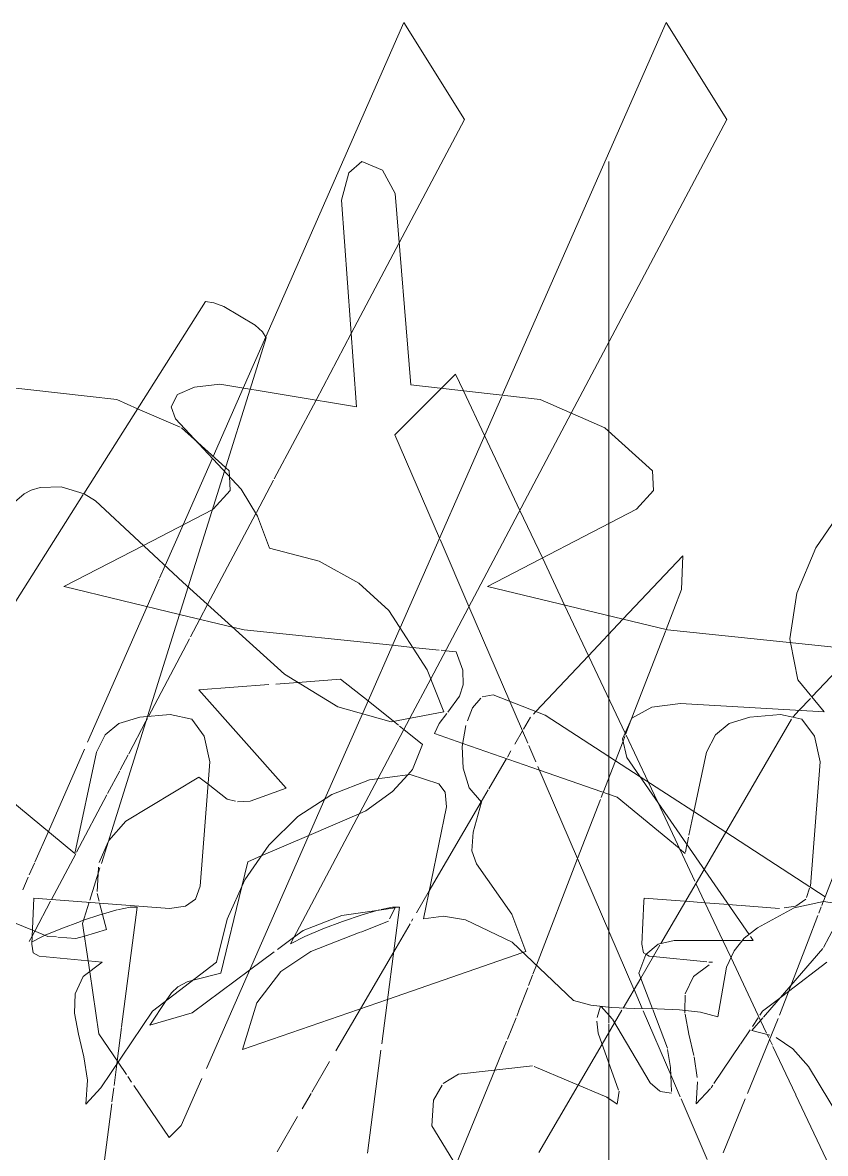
# Model space of a CAD drawing. Header units: inches. Extents: x 1275 to 2881, y -101 to 461.
# Drawn here: x 1410.81 to 1420.63, y 27.86 to 41.7 of the extents above; entities that cross this region are included whole.
import ezdxf

# ---------------------------------------------------------------- set-up
doc = ezdxf.new("R2010")
doc.units = ezdxf.units.IN
doc.header["$MEASUREMENT"] = 0
for name, color, linetype, lineweight in [('A-DETL-GENF-1', 7, 'Continuous', 9), ('A-DETL-GENF-2', 253, 'Continuous', 9), ('A-DETL-GENF-3', 8, 'Continuous', 9)]:
    doc.layers.add(name, color=color, linetype=linetype, lineweight=lineweight)

# ---------------------------------------------------------------- blocks, each defined once
blk = doc.blocks.new('magnolia 26756 - magnolia 26756-1522554-BUILDING SECTION - EAST_WEST _ PREP KITCHEN - LOOKING SOUTH')
at = {"layer": 'A-DETL-GENF-1'}
for p, q in [((1412.612, 33.234), (1412.238, 33.199)), ((1412.874, 33.178), (1412.612, 33.234)), ((1411.983, 33.122), (1411.815, 32.985)), ((1412.238, 33.199), (1411.983, 33.122)), ((1413.028, 32.97), (1412.874, 33.178)), ((1411.815, 32.985), (1411.708, 32.774)), ((1413.096, 32.653), (1413.028, 32.97)), ((1411.708, 32.774), (1411.445, 31.534)), ((1412.978, 31.134), (1413.096, 32.653)), ((1415.049, 32.432), (1414.588, 32.256)), ((1415.545, 32.5), (1415.049, 32.432)), ((1415.896, 32.384), (1415.545, 32.5)), ((1415.974, 32.283), (1415.896, 32.384)), ((1414.588, 32.256), (1414.174, 31.986)), ((1415.991, 32.103), (1415.974, 32.283)), ((1411.445, 31.534), (1410.614, 32.222)), ((1415.711, 30.734), (1415.991, 32.103)), ((1414.174, 31.986), (1413.816, 31.634)), ((1413.816, 31.634), (1413.524, 31.211)), ((1412.922, 30.972), (1412.978, 31.134)), ((1413.524, 31.211), (1413.308, 30.729)), ((1410.918, 30.425), (1410.943, 30.987)), ((1410.943, 30.987), (1412.602, 30.861)), ((1412.602, 30.861), (1412.799, 30.887)), ((1412.799, 30.887), (1412.922, 30.972)), ((1420.245, 30.867), (1419.795, 30.624)), ((1420.602, 30.944), (1420.245, 30.867)), ((1420.929, 30.896), (1420.602, 30.944)), ((1413.308, 30.729), (1413.178, 30.201)), ((1415.955, 30.766), (1415.711, 30.734)), ((1416.225, 30.722), (1415.955, 30.766)), ((1416.793, 30.449), (1416.225, 30.722)), ((1419.795, 30.624), (1419.634, 30.496)), ((1417.545, 29.734), (1416.793, 30.449)), ((1419.634, 30.496), (1419.511, 30.34)), ((1410.936, 30.317), (1410.918, 30.425)), ((1411.006, 30.277), (1410.936, 30.317)), ((1419.511, 30.34), (1419.419, 30.14)), ((1411.778, 30.201), (1411.006, 30.277)), ((1411.547, 30.026), (1411.778, 30.201)), ((1413.178, 30.201), (1412.393, 29.603)), ((1411.447, 29.817), (1411.547, 30.026)), ((1419.419, 30.14), (1419.311, 29.534)), ((1411.442, 29.58), (1411.447, 29.817)), ((1417.759, 29.676), (1417.545, 29.734)), ((1418.012, 29.648), (1417.759, 29.676)), ((1418.287, 29.637), (1418.012, 29.648)), ((1418.569, 29.631), (1418.287, 29.637)), ((1418.844, 29.62), (1418.569, 29.631)), ((1419.097, 29.592), (1418.844, 29.62)), ((1411.491, 29.322), (1411.442, 29.58)), ((1412.393, 29.603), (1411.763, 28.664)), ((1419.311, 29.534), (1419.097, 29.592)), ((1411.556, 29.046), (1411.491, 29.322)), ((1411.598, 28.76), (1411.556, 29.046)), ((1411.578, 28.467), (1411.598, 28.76)), ((1411.763, 28.664), (1411.578, 28.467))]:
    blk.add_line(p, q, dxfattribs=at)
blk = doc.blocks.new('lupin 26755 - lupin 26755-V5-BUILDING SECTION - EAST_WEST _ PREP KITCHEN - LOOKING SOUTH')
at = {"layer": 'A-DETL-GENF-1'}
for p, q in [((1418.679, 41.699), (1416.674, 37.139)), ((1419.42, 40.513), (1418.679, 41.699)), ((1417.518, 36.92), (1419.42, 40.513)), ((1413.044, 38.288), (1411.553, 35.935)), ((1413.144, 38.272), (1413.044, 38.288)), ((1413.268, 38.226), (1413.144, 38.272)), ((1413.651, 37.997), (1413.268, 38.226)), ((1413.739, 37.915), (1413.651, 37.997)), ((1413.785, 37.844), (1413.739, 37.915)), ((1413.588, 37.213), (1413.785, 37.844)), ((1412.83, 34.795), (1413.274, 36.212)), ((1415.423, 34.293), (1414.962, 33.242)), ((1415.542, 33.188), (1415.798, 33.67))]:
    blk.add_line(p, q, dxfattribs=at)
at = {"layer": 'A-DETL-GENF-2'}
for p, q in [((1413.274, 36.212), (1413.588, 37.213)), ((1416.667, 37.123), (1415.423, 34.293)), ((1415.798, 33.67), (1417.518, 36.92)), ((1411.547, 35.925), (1410.226, 33.84)), ((1412.332, 33.208), (1412.83, 34.795)), ((1421.01, 34.029), (1420.462, 33.448)), ((1420.444, 33.429), (1420.308, 33.285)), ((1411.769, 31.411), (1412.332, 33.208)), ((1414.962, 33.242), (1414.504, 32.201)), ((1420.308, 33.285), (1420.23, 33.202)), ((1415.15, 32.446), (1415.542, 33.188)), ((1420.214, 33.175), (1419.143, 31.338)), ((1420.603, 30.949), (1421.287, 32.719)), ((1414.082, 30.429), (1415.15, 32.446)), ((1414.504, 32.201), (1413.054, 28.903)), ((1411.629, 30.963), (1411.752, 31.356)), ((1419.143, 31.338), (1418.614, 30.431)), ((1411.539, 30.676), (1411.62, 30.936)), ((1415.329, 30.875), (1415.194, 30.847)), ((1415.199, 29.205), (1415.416, 30.874)), ((1415.416, 30.874), (1415.329, 30.875)), ((1420.547, 30.804), (1420.577, 30.881)), ((1420.584, 30.898), (1420.601, 30.944)), ((1414.958, 30.781), (1414.721, 30.702)), ((1415.169, 30.842), (1414.958, 30.781)), ((1420.417, 30.466), (1420.536, 30.774)), ((1411.606, 30.218), (1411.539, 30.676)), ((1414.48, 30.612), (1414.259, 30.518)), ((1414.721, 30.702), (1414.48, 30.612)), ((1414.259, 30.518), (1414.082, 30.429)), ((1420.065, 29.555), (1420.416, 30.464)), ((1418.602, 30.41), (1418.367, 30.008)), ((1411.626, 30.085), (1411.606, 30.218)), ((1411.737, 29.326), (1411.626, 30.085)), ((1418.367, 30.008), (1418.154, 29.642)), ((1418.138, 29.614), (1418.048, 29.462)), ((1419.672, 28.594), (1420.049, 29.515)), ((1418.047, 29.459), (1417.895, 29.198)), ((1411.973, 28.978), (1411.737, 29.326)), ((1417.895, 29.198), (1417.603, 28.698)), ((1415.025, 27.864), (1415.189, 29.127)), ((1412.075, 28.828), (1411.973, 28.978)), ((1412.139, 28.734), (1412.091, 28.804)), ((1413, 28.779), (1412.747, 28.204)), ((1412.599, 28.056), (1412.167, 28.692)), ((1417.603, 28.698), (1417.122, 27.873)), ((1419.377, 27.87), (1419.646, 28.53)), ((1412.747, 28.204), (1412.599, 28.056))]:
    blk.add_line(p, q, dxfattribs=at)
blk = doc.blocks.new('lupin 26755 - lupin 26755-V6-BUILDING SECTION - EAST_WEST _ PREP KITCHEN - LOOKING SOUTH')
at = {"layer": 'A-DETL-GENF-1'}
for p, q in [((1416.102, 37.399), (1415.928, 37.224)), ((1416.199, 37.193), (1416.102, 37.399)), ((1417.436, 34.572), (1417.164, 35.149))]:
    blk.add_line(p, q, dxfattribs=at)
at = {"layer": 'A-DETL-GENF-2'}
for p, q in [((1415.928, 37.224), (1415.361, 36.657)), ((1416.457, 36.646), (1416.199, 37.193)), ((1415.361, 36.657), (1415.906, 35.391)), ((1416.889, 35.731), (1416.457, 36.646)), ((1417.164, 35.149), (1416.889, 35.731)), ((1415.912, 35.376), (1416.266, 34.555)), ((1416.266, 34.555), (1416.767, 33.394)), ((1418.176, 33.005), (1417.436, 34.572)), ((1416.767, 33.394), (1416.987, 32.883)), ((1418.458, 32.408), (1418.188, 32.98)), ((1416.999, 32.856), (1417.086, 32.653)), ((1417.11, 32.598), (1418.284, 29.872)), ((1418.575, 32.16), (1418.458, 32.408)), ((1419.031, 31.193), (1418.575, 32.16)), ((1419.373, 30.468), (1419.043, 31.167)), ((1418.286, 29.869), (1418.386, 29.635))]:
    blk.add_line(p, q, dxfattribs=at)
at = {"layer": 'A-DETL-GENF-3'}
for p, q in [((1419.473, 30.257), (1419.373, 30.468)), ((1419.835, 29.49), (1419.473, 30.257)), ((1418.398, 29.607), (1418.735, 28.825)), ((1419.908, 29.334), (1419.835, 29.49)), ((1419.933, 29.282), (1419.916, 29.317)), ((1419.978, 29.186), (1419.944, 29.259)), ((1420.265, 28.58), (1419.985, 29.172)), ((1418.735, 28.825), (1418.852, 28.554)), ((1418.862, 28.53), (1419.182, 27.787)), ((1421.023, 26.973), (1420.266, 28.577))]:
    blk.add_line(p, q, dxfattribs=at)
blk = doc.blocks.new('lupin 26755 - lupin 26755-V7-BUILDING SECTION - EAST_WEST _ PREP KITCHEN - LOOKING SOUTH')
at = {"layer": 'A-DETL-GENF-1'}
for p, q in [((1415.47, 41.699), (1413.779, 37.853)), ((1416.211, 40.513), (1415.47, 41.699)), ((1415.413, 39.005), (1416.211, 40.513)), ((1414.395, 37.081), (1414.826, 37.895)), ((1413.069, 34.578), (1413.66, 35.694)), ((1418.881, 35.174), (1418.15, 34.399)), ((1418.868, 34.763), (1418.881, 35.174)), ((1418.678, 34.272), (1418.868, 34.763))]:
    blk.add_line(p, q, dxfattribs=at)
at = {"layer": 'A-DETL-GENF-2'}
for p, q in [((1414.826, 37.895), (1415.413, 39.005)), ((1413.779, 37.853), (1413.504, 37.227)), ((1413.504, 37.227), (1413.137, 36.392)), ((1413.884, 36.116), (1414.395, 37.081)), ((1413.127, 36.37), (1412.769, 35.555)), ((1413.667, 35.707), (1413.876, 36.102)), ((1412.769, 35.555), (1412.549, 35.055)), ((1412.549, 35.055), (1412.482, 34.901)), ((1412.477, 34.889), (1412.329, 34.554)), ((1412.329, 34.554), (1411.6, 32.894)), ((1412.974, 34.399), (1413.069, 34.578)), ((1412.861, 34.184), (1412.974, 34.399)), ((1418.15, 34.399), (1417.729, 33.952)), ((1418.26, 33.191), (1418.674, 34.261)), ((1412.345, 33.209), (1412.847, 34.159)), ((1417.729, 33.952), (1417.084, 33.269)), ((1417.084, 33.269), (1417.056, 33.239)), ((1412.315, 33.153), (1412.332, 33.185)), ((1417.021, 33.202), (1416.935, 33.055)), ((1418.183, 32.99), (1418.26, 33.191)), ((1416.922, 33.033), (1416.829, 32.872)), ((1418.151, 32.908), (1418.172, 32.963)), ((1411.563, 32.811), (1411.12, 31.803)), ((1418.058, 32.667), (1418.151, 32.908)), ((1416.725, 32.694), (1416.51, 32.325)), ((1416.78, 32.789), (1416.736, 32.713)), ((1417.909, 32.281), (1418.058, 32.667)), ((1416.501, 32.311), (1416.415, 32.164)), ((1416.415, 32.164), (1415.781, 31.076)), ((1417.091, 30.165), (1417.596, 31.47)), ((1415.781, 31.076), (1415.623, 30.806)), ((1410.955, 30.584), (1411.148, 30.949)), ((1412.12, 30.875), (1411.967, 30.843)), ((1412.017, 29.411), (1412.207, 30.874)), ((1412.207, 30.874), (1412.12, 30.875)), ((1411.749, 30.781), (1411.551, 30.715)), ((1411.782, 30.791), (1411.749, 30.781)), ((1411.96, 30.842), (1411.782, 30.791)), ((1415.581, 30.734), (1415.563, 30.703)), ((1411.271, 30.612), (1411.083, 30.532)), ((1411.512, 30.702), (1411.271, 30.612)), ((1411.551, 30.715), (1411.517, 30.704)), ((1415.546, 30.673), (1415.346, 30.33)), ((1411.963, 28.993), (1412.016, 29.405))]:
    blk.add_line(p, q, dxfattribs=at)
at = {"layer": 'A-DETL-GENF-3'}
for p, q in [((1412.104, 32.754), (1412.314, 33.151)), ((1412, 32.558), (1412.096, 32.74)), ((1411.845, 32.265), (1411.993, 32.545)), ((1411.465, 31.547), (1411.837, 32.251)), ((1417.885, 32.219), (1417.905, 32.27)), ((1417.596, 31.47), (1417.875, 32.193)), ((1411.12, 31.803), (1410.955, 31.427)), ((1410.949, 31.415), (1410.886, 31.271)), ((1411.16, 30.971), (1411.455, 31.528)), ((1410.875, 31.245), (1410.806, 31.088)), ((1410.922, 30.522), (1410.955, 30.584)), ((1410.887, 30.456), (1410.922, 30.522)), ((1411.05, 30.518), (1410.914, 30.449)), ((1411.083, 30.532), (1411.05, 30.518)), ((1415.346, 30.33), (1414.94, 29.634)), ((1417.049, 30.056), (1417.091, 30.165)), ((1416.996, 29.918), (1417.045, 30.045)), ((1416.877, 29.61), (1416.985, 29.89)), ((1414.94, 29.634), (1414.638, 29.117)), ((1416.736, 29.261), (1416.842, 29.522)), ((1416.851, 29.542), (1416.875, 29.606)), ((1416.583, 28.887), (1416.726, 29.236)), ((1411.924, 28.694), (1411.958, 28.954)), ((1411.958, 28.954), (1411.963, 28.993)), ((1414.562, 28.987), (1414.344, 28.613)), ((1416.107, 27.721), (1416.581, 28.881)), ((1411.898, 28.494), (1411.92, 28.665)), ((1414.336, 28.598), (1414.224, 28.407)), ((1411.775, 27.547), (1411.895, 28.468)), ((1414.17, 28.315), (1413.918, 27.882))]:
    blk.add_line(p, q, dxfattribs=at)
blk = doc.blocks.new('magnolia 26756 - magnolia 26756-V8-BUILDING SECTION - EAST_WEST _ PREP KITCHEN - LOOKING SOUTH')
at = {"layer": 'A-DETL-GENF-1'}
for p, q in [((1420.847, 35.766), (1420.51, 35.273)), ((1420.51, 35.273), (1420.278, 34.718)), ((1420.278, 34.718), (1420.191, 34.16)), ((1420.191, 34.16), (1420.2, 34.113))]:
    blk.add_line(p, q, dxfattribs=at)
at = {"layer": 'A-DETL-GENF-2'}
for p, q in [((1420.2, 34.113), (1420.289, 33.657)), ((1420.289, 33.657), (1420.611, 33.267)), ((1418.854, 33.37), (1418.504, 33.324)), ((1420.611, 33.267), (1418.854, 33.37)), ((1418.504, 33.324), (1418.257, 33.189)), ((1418.257, 33.189), (1418.145, 32.934)), ((1418.145, 32.934), (1418.197, 32.706)), ((1418.197, 32.706), (1419.693, 30.542)), ((1418.777, 30.47), (1418.58, 30.422)), ((1419.588, 30.468), (1418.777, 30.47)), ((1419.745, 30.467), (1419.612, 30.468)), ((1419.709, 30.519), (1419.745, 30.467)), ((1418.58, 30.422), (1418.431, 30.298)), ((1418.431, 30.298), (1418.345, 30.067)), ((1418.345, 30.067), (1418.51, 29.632)), ((1417.877, 29.663), (1417.834, 29.527)), ((1418.019, 29.509), (1417.883, 29.662)), ((1418.514, 29.623), (1418.694, 29.149)), ((1417.83, 29.483), (1417.846, 29.333)), ((1418.483, 28.726), (1418.022, 29.506)), ((1417.846, 29.333), (1418.096, 28.638)), ((1418.696, 29.135), (1418.731, 28.914)), ((1417.045, 28.934), (1416.14, 28.831)), ((1417.951, 28.551), (1417.062, 28.927)), ((1416.14, 28.831), (1415.95, 28.717)), ((1418.731, 28.914), (1418.744, 28.62)), ((1415.938, 28.698), (1415.831, 28.516)), ((1418.603, 28.624), (1418.483, 28.726)), ((1415.831, 28.516), (1415.812, 28.201)), ((1418.078, 28.467), (1417.951, 28.551)), ((1418.102, 28.623), (1418.078, 28.467)), ((1418.745, 28.601), (1418.606, 28.621)), ((1415.812, 28.201), (1416.546, 27.005))]:
    blk.add_line(p, q, dxfattribs=at)
blk = doc.blocks.new('magnolia 26756 - magnolia 26756-V10-BUILDING SECTION - EAST_WEST _ PREP KITCHEN - LOOKING SOUTH')
at = {"layer": 'A-DETL-GENF-1'}
for p, q in [((1414.696, 33.667), (1414.172, 33.627)), ((1415.031, 33.4), (1414.696, 33.667))]:
    blk.add_line(p, q, dxfattribs=at)
at = {"layer": 'A-DETL-GENF-2'}
for p, q in [((1414.172, 33.627), (1413.904, 33.606)), ((1413.819, 33.6), (1412.963, 33.534)), ((1412.963, 33.534), (1414.03, 32.334)), ((1415.343, 33.15), (1415.031, 33.4)), ((1416.412, 33.433), (1416.31, 33.314)), ((1416.563, 33.474), (1416.426, 33.45)), ((1417.197, 33.225), (1416.563, 33.474)), ((1416.31, 33.314), (1416.248, 33.155)), ((1417.197, 33.225), (1418.359, 32.472)), ((1415.403, 33.102), (1415.343, 33.15)), ((1415.469, 33.049), (1415.417, 33.091)), ((1416.226, 33.099), (1416.184, 32.84)), ((1415.696, 32.867), (1415.469, 33.049)), ((1415.574, 32.56), (1415.696, 32.867)), ((1416.184, 32.84), (1416.195, 32.575)), ((1415.517, 32.497), (1415.574, 32.56)), ((1416.195, 32.575), (1416.27, 32.336)), ((1412.963, 32.467), (1412.068, 31.927)), ((1413.075, 32.38), (1412.963, 32.467)), ((1413.309, 32.198), (1413.075, 32.38)), ((1415.331, 32.29), (1415.517, 32.497)), ((1418.359, 32.472), (1419.408, 31.792)), ((1414.03, 32.334), (1413.588, 32.172)), ((1415.003, 32.054), (1415.331, 32.29)), ((1416.27, 32.336), (1416.419, 32.16)), ((1413.409, 32.172), (1413.309, 32.198)), ((1413.588, 32.172), (1413.435, 32.165)), ((1416.419, 32.16), (1416.316, 31.794)), ((1414.307, 31.754), (1414.924, 32.02)), ((1414.924, 32.02), (1415.003, 32.054)), ((1412.068, 31.927), (1411.859, 31.692)), ((1413.725, 31.503), (1414.307, 31.754)), ((1416.316, 31.794), (1416.302, 31.564)), ((1419.408, 31.792), (1420.624, 31.004)), ((1411.851, 31.674), (1411.742, 31.421)), ((1416.302, 31.564), (1416.359, 31.408)), ((1413.487, 31.13), (1413.56, 31.432)), ((1413.56, 31.432), (1413.725, 31.503)), ((1416.359, 31.408), (1416.791, 30.79)), ((1411.728, 31.282), (1411.718, 31.067)), ((1411.733, 31.367), (1411.728, 31.282)), ((1411.717, 31.045), (1411.741, 30.949)), ((1413.23, 30.067), (1413.487, 31.13)), ((1410.926, 30.596), (1410.181, 30.896)), ((1411.747, 30.926), (1411.83, 30.601)), ((1415.363, 30.867), (1415.169, 30.84)), ((1415.296, 30.733), (1415.363, 30.867)), ((1414.712, 30.775), (1414.238, 30.59)), ((1415.169, 30.84), (1414.712, 30.775)), ((1416.791, 30.79), (1416.963, 30.334)), ((1411.115, 30.519), (1410.926, 30.596)), ((1411.83, 30.601), (1411.561, 30.523)), ((1414.238, 30.59), (1414.121, 30.503)), ((1414.944, 30.572), (1415.282, 30.705)), ((1420.604, 30.381), (1420.743, 30.642)), ((1411.219, 30.511), (1411.115, 30.519)), ((1411.455, 30.492), (1411.238, 30.509)), ((1411.561, 30.523), (1411.455, 30.492)), ((1414.121, 30.503), (1413.924, 30.358)), ((1414.332, 30.333), (1414.937, 30.57)), ((1413.884, 30.328), (1413.582, 30.105)), ((1413.966, 30.089), (1414.332, 30.333)), ((1416.927, 30.321), (1415.27, 29.748)), ((1416.963, 30.334), (1416.927, 30.321)), ((1420.205, 29.918), (1420.596, 30.372)), ((1413.582, 30.105), (1412.879, 29.585)), ((1412.89, 29.981), (1413.23, 30.067)), ((1413.669, 29.705), (1413.966, 30.089)), ((1412.628, 29.829), (1412.706, 29.903)), ((1412.706, 29.903), (1412.818, 29.963)), ((1412.818, 29.963), (1412.89, 29.981)), ((1412.563, 29.732), (1412.628, 29.829)), ((1415.27, 29.748), (1413.496, 29.134)), ((1412.363, 29.434), (1412.563, 29.732)), ((1413.496, 29.134), (1413.669, 29.705)), ((1412.879, 29.585), (1412.363, 29.434)), ((1420.23, 29.142), (1420.024, 29.28)), ((1420.422, 28.927), (1420.23, 29.142)), ((1421.096, 27.801), (1420.422, 28.927))]:
    blk.add_line(p, q, dxfattribs=at)
at = {"layer": 'A-DETL-GENF-3'}
for p, q in [((1419.87, 29.53), (1420.205, 29.918)), ((1419.729, 29.367), (1419.861, 29.52)), ((1419.947, 29.309), (1419.729, 29.367))]:
    blk.add_line(p, q, dxfattribs=at)
blk = doc.blocks.new('magnolia 26756 - magnolia 26756-V11-BUILDING SECTION - EAST_WEST _ PREP KITCHEN - LOOKING SOUTH')
at = {"layer": 'A-DETL-GENF-1'}
for p, q in [((1417.977, 37.267), (1417.977, 37.787)), ((1417.977, 37.787), (1417.977, 37)), ((1417.977, 37.445), (1417.977, 37.534)), ((1417.977, 37.534), (1417.977, 37.502)), ((1417.977, 37.502), (1417.977, 37.411)), ((1417.977, 37.183), (1417.977, 37.445)), ((1417.977, 37.411), (1417.977, 37.325)), ((1411.958, 37.086), (1410.378, 37.267)), ((1417.977, 37.315), (1417.977, 37.329)), ((1417.977, 37.329), (1417.977, 37.292)), ((1417.977, 37.325), (1417.977, 37.215)), ((1417.977, 37.266), (1417.977, 37.315)), ((1417.977, 37.292), (1417.977, 37.189)), ((1417.977, 37), (1417.977, 37.274)), ((1417.977, 37.274), (1417.977, 37.24)), ((1417.977, 37.086), (1417.977, 37.267)), ((1417.977, 37.2), (1417.977, 37.266)), ((1417.977, 37.24), (1417.977, 37.151)), ((1412.212, 36.975), (1411.958, 37.086)), ((1417.977, 37.215), (1417.977, 37.15)), ((1417.977, 36.768), (1417.977, 37.2)), ((1417.977, 37.189), (1417.977, 37)), ((1417.977, 37), (1417.977, 37.183)), ((1417.977, 37.151), (1417.977, 37)), ((1417.977, 37.15), (1417.977, 37.078)), ((1417.977, 36.742), (1417.977, 37.086)), ((1417.977, 37.078), (1417.977, 37)), ((1417.977, 37), (1417.977, 36.853)), ((1417.977, 37), (1417.977, 36.697)), ((1417.977, 36.853), (1417.977, 36.697)), ((1417.977, 36.697), (1417.977, 36.768)), ((1417.977, 36.697), (1417.977, 36.742)), ((1413.345, 35.974), (1413.337, 36.144)), ((1413.135, 35.744), (1413.345, 35.974)), ((1417.977, 34.8), (1417.977, 35.569)), ((1417.977, 35.569), (1417.977, 35.267)), ((1417.977, 34.853), (1417.977, 35.569)), ((1417.977, 35.569), (1417.977, 35.359)), ((1417.977, 35.134), (1417.977, 35.569)), ((1417.977, 35.569), (1417.977, 35.273)), ((1417.977, 35.359), (1417.977, 35.226)), ((1417.977, 35.273), (1417.977, 34.718)), ((1417.977, 35.267), (1417.977, 35.109)), ((1417.977, 35.226), (1417.977, 35.143)), ((1417.977, 35.143), (1417.977, 35.134)), ((1417.977, 35.109), (1417.977, 34.841)), ((1417.977, 34.441), (1417.977, 34.853)), ((1417.977, 34.841), (1417.977, 34.504)), ((1417.977, 34.441), (1417.977, 34.8)), ((1417.977, 34.718), (1417.977, 34.441)), ((1417.977, 34.504), (1417.977, 34.441)), ((1413.514, 34.268), (1413.374, 34.302)), ((1415.33, 34.081), (1413.514, 34.268))]:
    blk.add_line(p, q, dxfattribs=at)
at = {"layer": 'A-DETL-GENF-2'}
for p, q in [((1417.977, 39.894), (1417.977, 40)), ((1417.977, 40), (1417.977, 39.863)), ((1417.977, 39.607), (1417.977, 39.894)), ((1417.977, 39.863), (1417.977, 39.526)), ((1417.977, 37.787), (1417.977, 39.607)), ((1417.977, 39.526), (1417.977, 37.787)), ((1412.733, 36.748), (1412.212, 36.975)), ((1412.949, 36.56), (1412.748, 36.742)), ((1417.977, 36.216), (1417.977, 36.697)), ((1417.977, 36.697), (1417.977, 35.992)), ((1417.977, 36.578), (1417.977, 36.697)), ((1417.977, 36.697), (1417.977, 36.288)), ((1413.288, 36.257), (1412.949, 36.56)), ((1417.977, 35.569), (1417.977, 36.578)), ((1413.333, 36.216), (1413.288, 36.257)), ((1417.977, 36.325), (1417.977, 36.334)), ((1417.977, 36.334), (1417.977, 36.139)), ((1417.977, 36.25), (1417.977, 36.325)), ((1417.977, 36.288), (1417.977, 36.12)), ((1413.337, 36.144), (1413.333, 36.216)), ((1417.977, 36.004), (1417.977, 36.25)), ((1417.977, 35.974), (1417.977, 36.216)), ((1417.977, 36.139), (1417.977, 35.766)), ((1417.977, 36.12), (1417.977, 35.957)), ((1417.977, 35.933), (1417.977, 36.019)), ((1417.977, 36.019), (1417.977, 36.012)), ((1417.977, 36.012), (1417.977, 35.98)), ((1417.977, 35.887), (1417.977, 36.004)), ((1417.977, 35.992), (1417.977, 35.662)), ((1417.977, 35.98), (1417.977, 35.934)), ((1417.977, 35.744), (1417.977, 35.974)), ((1417.977, 35.957), (1417.977, 35.8)), ((1417.977, 35.934), (1417.977, 35.83)), ((1417.977, 35.847), (1417.977, 35.933)), ((1417.977, 35.811), (1417.977, 35.887)), ((1417.977, 35.569), (1417.977, 35.847)), ((1412.283, 35.303), (1413.125, 35.739)), ((1417.977, 35.83), (1417.977, 35.684)), ((1417.977, 35.8), (1417.977, 35.811)), ((1417.977, 35.766), (1417.977, 35.569)), ((1417.977, 35.569), (1417.977, 35.744)), ((1417.977, 35.684), (1417.977, 35.569)), ((1417.977, 35.662), (1417.977, 35.569)), ((1411.311, 34.8), (1412.283, 35.303)), ((1412.724, 34.459), (1411.313, 34.8)), ((1413.374, 34.302), (1412.724, 34.459)), ((1417.977, 34.268), (1417.977, 34.441)), ((1417.977, 34.441), (1417.977, 33.782)), ((1417.977, 33.727), (1417.977, 34.441)), ((1417.977, 34.441), (1417.977, 34.16)), ((1417.977, 34.006), (1417.977, 34.268)), ((1415.577, 34.055), (1415.33, 34.081)), ((1415.901, 34.022), (1415.577, 34.055)), ((1417.977, 34.16), (1417.977, 33.657)), ((1415.98, 34.014), (1415.925, 34.02)), ((1416.111, 34), (1415.98, 34.014)), ((1416.19, 33.775), (1416.111, 34)), ((1417.977, 33.775), (1417.977, 34)), ((1416.197, 33.597), (1416.19, 33.775)), ((1417.977, 33.782), (1417.977, 33.426)), ((1417.977, 33.597), (1417.977, 33.775)), ((1417.977, 33.426), (1417.977, 33.727)), ((1417.977, 33.667), (1417.977, 33.534)), ((1417.977, 33.426), (1417.977, 33.667)), ((1417.977, 33.657), (1417.977, 33.267)), ((1416.152, 33.456), (1416.197, 33.597)), ((1417.977, 33.456), (1417.977, 33.597)), ((1417.977, 33.534), (1417.977, 33.426)), ((1416.008, 33.264), (1416.152, 33.456)), ((1417.977, 33.426), (1417.977, 33.474)), ((1417.977, 33.474), (1417.977, 33.45)), ((1417.977, 33.426), (1417.977, 33.456)), ((1417.977, 33.225), (1417.977, 33.426)), ((1417.977, 33.426), (1417.977, 33.314)), ((1417.977, 33.326), (1417.977, 33.426)), ((1417.977, 33.426), (1417.977, 33.267)), ((1417.977, 33.123), (1417.977, 33.426)), ((1417.977, 32.867), (1417.977, 33.426)), ((1417.977, 33.426), (1417.977, 32.719)), ((1417.977, 33.267), (1417.977, 33.37)), ((1417.977, 33.37), (1417.977, 33.324)), ((1415.902, 33.123), (1415.994, 33.246)), ((1417.977, 33.161), (1417.977, 33.326)), ((1417.977, 33.324), (1417.977, 33.189)), ((1417.977, 33.314), (1417.977, 33.099)), ((1417.977, 33.267), (1417.977, 33.161)), ((1417.977, 33.234), (1417.977, 33.199)), ((1417.977, 33.178), (1417.977, 33.234)), ((1417.977, 33.225), (1417.977, 32.719)), ((1420.077, 33.234), (1419.704, 33.199)), ((1420.23, 33.201), (1420.077, 33.234)), ((1415.844, 33), (1415.902, 33.123)), ((1417.977, 33.199), (1417.977, 33.122)), ((1417.977, 32.97), (1417.977, 33.161)), ((1417.977, 33.161), (1417.977, 32.934)), ((1417.977, 33), (1417.977, 33.123)), ((1417.977, 33.122), (1417.977, 32.985)), ((1417.977, 33.099), (1417.977, 32.84)), ((1419.448, 33.122), (1419.281, 32.985)), ((1419.704, 33.199), (1419.448, 33.122)), ((1420.339, 33.178), (1420.23, 33.201)), ((1420.493, 32.97), (1420.339, 33.178)), ((1416.19, 32.88), (1415.844, 33)), ((1417.977, 32.719), (1417.977, 33)), ((1417.977, 32.985), (1417.977, 32.774)), ((1417.977, 32.719), (1417.977, 32.97)), ((1417.977, 32.934), (1417.977, 32.719)), ((1419.281, 32.985), (1419.173, 32.774)), ((1420.562, 32.653), (1420.493, 32.97)), ((1417.129, 32.553), (1416.19, 32.88)), ((1417.977, 32.719), (1417.977, 32.867)), ((1417.977, 32.84), (1417.977, 32.719)), ((1417.977, 32.774), (1417.977, 32.719)), ((1417.977, 32.233), (1417.977, 32.719)), ((1417.977, 32.719), (1417.977, 32.258)), ((1417.977, 32.653), (1417.977, 32.719)), ((1417.977, 32.574), (1417.977, 32.719)), ((1417.977, 32.719), (1417.977, 32.351)), ((1417.977, 32.706), (1417.977, 30.467)), ((1417.977, 32.258), (1417.977, 32.653)), ((1419.173, 32.774), (1419.019, 32.044)), ((1420.444, 31.134), (1420.562, 32.653)), ((1418.08, 32.222), (1417.129, 32.553)), ((1417.977, 32.293), (1417.977, 32.56)), ((1417.977, 32.485), (1417.977, 32.432)), ((1417.977, 32.384), (1417.977, 32.485)), ((1417.977, 32.467), (1417.977, 32.258)), ((1417.977, 32.258), (1417.977, 32.467)), ((1417.977, 32.458), (1417.977, 32.258)), ((1417.977, 32.458), (1417.977, 32.351)), ((1417.977, 32.432), (1417.977, 32.258)), ((1417.977, 32.293), (1417.977, 32.384)), ((1417.977, 32.336), (1417.977, 32.258)), ((1417.977, 32.334), (1417.977, 32.258)), ((1417.977, 32.258), (1417.977, 32.29)), ((1418.836, 31.596), (1418.08, 32.222)), ((1419.019, 32.044), (1418.957, 31.756)), ((1418.953, 31.733), (1418.935, 31.648)), ((1418.911, 31.534), (1418.844, 31.589)), ((1418.933, 31.641), (1418.914, 31.55)), ((1418.383, 30.425), (1418.407, 30.945)), ((1418.407, 30.949), (1418.409, 30.987)), ((1418.409, 30.987), (1418.903, 30.949)), ((1419.155, 30.93), (1419.44, 30.908)), ((1417.977, 30.381), (1417.977, 30.585)), ((1417.977, 30.425), (1417.977, 30.585)), ((1417.977, 30.585), (1417.977, 30.216)), ((1417.977, 30.449), (1417.977, 30.585)), ((1417.977, 30.585), (1417.977, 30.496)), ((1417.977, 30.519), (1417.977, 30.585)), ((1417.977, 30.585), (1417.977, 30.492)), ((1417.977, 30.585), (1417.977, 30.334)), ((1417.977, 30.333), (1417.977, 30.585)), ((1417.977, 30.585), (1417.977, 30.002)), ((1417.977, 30.067), (1417.977, 30.585)), ((1417.977, 30.492), (1417.977, 30.519)), ((1417.977, 30.481), (1417.977, 30.34)), ((1417.977, 30.47), (1417.977, 30.422)), ((1417.977, 30.467), (1417.977, 30.47)), ((1417.977, 30.002), (1417.977, 30.449)), ((1417.977, 30.317), (1417.977, 30.425)), ((1417.977, 30.422), (1417.977, 30.298)), ((1417.977, 30.002), (1417.977, 30.381)), ((1417.977, 30.34), (1417.977, 30.14)), ((1417.977, 30.334), (1417.977, 30.002)), ((1417.977, 30.334), (1417.977, 29.895)), ((1417.977, 30.285), (1417.977, 30.334)), ((1417.977, 30.089), (1417.977, 30.333)), ((1417.977, 30.277), (1417.977, 30.317)), ((1418.401, 30.317), (1418.383, 30.425)), ((1418.431, 30.3), (1418.401, 30.317)), ((1417.977, 30.298), (1417.977, 30.067)), ((1417.977, 30.218), (1417.977, 30.285)), ((1417.977, 30.216), (1417.977, 30.277)), ((1417.977, 30.141), (1417.977, 30.216)), ((1417.977, 30.026), (1417.977, 30.201)), ((1417.977, 30.201), (1417.977, 30.002)), ((1420.644, 30.201), (1420.177, 29.845)), ((1417.977, 30.06), (1417.977, 30.141)), ((1417.977, 30.14), (1417.977, 30.002)), ((1417.977, 30.002), (1417.977, 30.089)), ((1417.977, 30.002), (1417.977, 30.067)), ((1417.977, 30.067), (1417.977, 29.652)), ((1417.977, 29.983), (1417.977, 30.06)), ((1417.977, 29.652), (1417.977, 29.98)), ((1417.977, 29.817), (1417.977, 29.98)), ((1417.977, 29.98), (1417.977, 29.652)), ((1417.977, 29.734), (1417.977, 29.98)), ((1417.977, 29.98), (1417.977, 29.652)), ((1417.977, 29.98), (1417.977, 29.652)), ((1417.977, 29.705), (1417.977, 29.98)), ((1417.977, 29.98), (1417.977, 29.652)), ((1417.977, 29.867), (1417.977, 29.98)), ((1417.977, 29.903), (1417.977, 29.963)), ((1417.977, 29.829), (1417.977, 29.903)), ((1417.977, 29.895), (1417.977, 29.652)), ((1417.977, 29.652), (1417.977, 29.867)), ((1417.977, 29.652), (1417.977, 29.829)), ((1417.977, 29.652), (1417.977, 29.794)), ((1417.977, 29.676), (1417.977, 29.734)), ((1417.977, 29.652), (1417.977, 29.705)), ((1417.977, 29.648), (1417.977, 29.676)), ((1417.977, 29.642), (1417.977, 29.59)), ((1417.977, 29.556), (1417.977, 29.642)), ((1417.977, 29.642), (1417.977, 29.556)), ((1417.977, 29.556), (1417.977, 29.642)), ((1417.977, 29.642), (1417.977, 29.556))]:
    blk.add_line(p, q, dxfattribs=at)
at = {"layer": 'A-DETL-GENF-3'}
for p, q in [((1417.977, 32.719), (1417.977, 32.485)), ((1417.977, 32.719), (1417.977, 32.575)), ((1417.977, 32.574), (1417.977, 32.485)), ((1417.977, 32.103), (1417.977, 32.233)), ((1417.977, 32.233), (1417.977, 31.986)), ((1417.977, 31.751), (1417.977, 32.233)), ((1417.977, 32.233), (1417.977, 31.751)), ((1417.977, 32.233), (1417.977, 31.927)), ((1417.977, 32.198), (1417.977, 32.233)), ((1417.977, 32.233), (1417.977, 31.751)), ((1417.977, 32.233), (1417.977, 32.168)), ((1417.977, 32.054), (1417.977, 32.233)), ((1417.977, 32.233), (1417.977, 32.172)), ((1417.977, 31.751), (1417.977, 32.222)), ((1417.977, 32.168), (1417.977, 32.198)), ((1417.977, 32.172), (1417.977, 32.165)), ((1417.977, 32.16), (1417.977, 31.794)), ((1417.977, 31.751), (1417.977, 32.094)), ((1417.977, 31.751), (1417.977, 32.037)), ((1417.977, 31.986), (1417.977, 31.751)), ((1417.977, 31.927), (1417.977, 31.751)), ((1417.977, 31.794), (1417.977, 31.751)), ((1417.977, 30.762), (1417.977, 31.747)), ((1417.977, 31.747), (1417.977, 31.634)), ((1417.977, 31.134), (1417.977, 31.747)), ((1417.977, 31.747), (1417.977, 31.534)), ((1417.977, 31.534), (1417.977, 31.747)), ((1417.977, 31.747), (1417.977, 31.692)), ((1417.977, 31.747), (1417.977, 31.001)), ((1417.977, 31.747), (1417.977, 31.564)), ((1417.977, 31.432), (1417.977, 31.747)), ((1417.977, 31.692), (1417.977, 31.404)), ((1417.977, 31.634), (1417.977, 31.211)), ((1417.977, 31.564), (1417.977, 31.408)), ((1417.977, 30.585), (1417.977, 31.432)), ((1417.977, 31.408), (1417.977, 30.79)), ((1417.977, 31.404), (1417.977, 31.045)), ((1417.977, 31.211), (1417.977, 30.729)), ((1417.977, 30.972), (1417.977, 31.134)), ((1417.977, 31.045), (1417.977, 30.601)), ((1417.977, 30.857), (1417.977, 31.001)), ((1420.395, 30.995), (1420.434, 31.107)), ((1417.977, 30.585), (1417.977, 30.987)), ((1417.977, 30.987), (1417.977, 30.861)), ((1417.977, 30.887), (1417.977, 30.972)), ((1417.977, 30.896), (1417.977, 30.944)), ((1417.977, 30.944), (1417.977, 30.867)), ((1417.977, 30.585), (1417.977, 30.896)), ((1417.977, 30.861), (1417.977, 30.887)), ((1417.977, 30.867), (1417.977, 30.624)), ((1417.977, 30.705), (1417.977, 30.867)), ((1417.977, 30.867), (1417.977, 30.775)), ((1418.916, 30.948), (1419.155, 30.93)), ((1419.44, 30.908), (1419.588, 30.897)), ((1419.596, 30.897), (1420.067, 30.861)), ((1420.121, 30.868), (1420.264, 30.887)), ((1420.264, 30.887), (1420.387, 30.972)), ((1417.977, 30.642), (1417.977, 30.837)), ((1417.977, 30.722), (1417.977, 30.762)), ((1417.977, 30.762), (1417.977, 30.585)), ((1417.977, 30.762), (1417.977, 30.59)), ((1417.977, 30.729), (1417.977, 30.585)), ((1417.977, 30.585), (1417.977, 30.722)), ((1417.977, 30.585), (1417.977, 30.705)), ((1417.977, 30.585), (1417.977, 30.642)), ((1417.977, 30.624), (1417.977, 30.585)), ((1418.472, 30.277), (1418.431, 30.3)), ((1418.521, 30.272), (1418.472, 30.277)), ((1419.178, 30.207), (1418.521, 30.272)), ((1419.012, 30.026), (1419.203, 30.17)), ((1419.244, 30.201), (1419.2, 30.205)), ((1418.913, 29.817), (1419.012, 30.026)), ((1418.908, 29.613), (1418.912, 29.801)), ((1420.07, 29.764), (1419.859, 29.603)), ((1420.177, 29.845), (1420.075, 29.767)), ((1417.977, 29.637), (1417.977, 29.648)), ((1417.977, 29.642), (1417.977, 29.59)), ((1417.977, 29.642), (1417.977, 29.603)), ((1417.977, 29.59), (1417.977, 29.642)), ((1417.977, 29.59), (1417.977, 29.642)), ((1417.977, 29.642), (1417.977, 29.59)), ((1417.977, 29.59), (1417.977, 29.642)), ((1417.977, 29.642), (1417.977, 29.59)), ((1417.977, 29.59), (1417.977, 29.642)), ((1417.977, 29.631), (1417.977, 29.637)), ((1417.977, 29.62), (1417.977, 29.631)), ((1417.977, 29.592), (1417.977, 29.62)), ((1418.907, 29.58), (1418.908, 29.613)), ((1417.977, 29.547), (1417.977, 29.506)), ((1417.977, 29.506), (1417.977, 29.547)), ((1417.977, 29.547), (1417.977, 29.506)), ((1417.977, 29.506), (1417.977, 29.547)), ((1417.977, 29.506), (1417.977, 29.547)), ((1417.977, 29.506), (1417.977, 29.547)), ((1417.977, 29.547), (1417.977, 29.506)), ((1417.977, 29.547), (1417.977, 29.506)), ((1417.977, 29.506), (1417.977, 29.547)), ((1417.977, 29.547), (1417.977, 29.506)), ((1417.977, 29.506), (1417.977, 29.547)), ((1417.977, 29.547), (1417.977, 29.506)), ((1417.977, 29.503), (1417.977, 29.462)), ((1417.977, 29.462), (1417.977, 29.503)), ((1417.977, 29.503), (1417.977, 29.462)), ((1417.977, 29.462), (1417.977, 29.503)), ((1417.977, 29.462), (1417.977, 29.503)), ((1417.977, 29.462), (1417.977, 29.503)), ((1417.977, 29.503), (1417.977, 29.462)), ((1417.977, 29.503), (1417.977, 29.462)), ((1417.977, 29.462), (1417.977, 29.503)), ((1417.977, 29.503), (1417.977, 29.462)), ((1417.977, 29.462), (1417.977, 29.503)), ((1417.977, 29.503), (1417.977, 29.462)), ((1418.956, 29.322), (1418.91, 29.568)), ((1419.804, 29.521), (1419.734, 29.416)), ((1419.859, 29.603), (1419.826, 29.554)), ((1417.977, 29.45), (1417.977, 29.351)), ((1417.977, 29.351), (1417.977, 29.45)), ((1417.977, 29.38), (1417.977, 29.45)), ((1417.977, 29.351), (1417.977, 29.45)), ((1417.977, 29.45), (1417.977, 29.351)), ((1417.977, 29.45), (1417.977, 29.34)), ((1417.977, 29.34), (1417.977, 29.45)), ((1417.977, 29.45), (1417.977, 29.34)), ((1417.977, 29.34), (1417.977, 29.45)), ((1417.977, 29.45), (1417.977, 29.38)), ((1417.977, 29.294), (1417.977, 29.34)), ((1417.977, 29.34), (1417.977, 29.087)), ((1417.977, 29.134), (1417.977, 29.34)), ((1417.977, 29.34), (1417.977, 29.134)), ((1417.977, 28.969), (1417.977, 29.34)), ((1417.977, 29.34), (1417.977, 28.969)), ((1417.977, 28.969), (1417.977, 29.34)), ((1417.977, 29.34), (1417.977, 29.149)), ((1417.977, 29.333), (1417.977, 28.969)), ((1419.706, 29.375), (1419.588, 29.2)), ((1417.977, 29.087), (1417.977, 29.322)), ((1417.977, 29.142), (1417.977, 29.294)), ((1419.018, 29.06), (1418.956, 29.322)), ((1419.585, 29.195), (1419.264, 28.717)), ((1417.977, 29.149), (1417.977, 28.969)), ((1417.977, 29.087), (1417.977, 29.142)), ((1417.977, 29.046), (1417.977, 29.086)), ((1417.977, 29.027), (1417.977, 29.086)), ((1417.977, 29.086), (1417.977, 29.027)), ((1417.977, 28.969), (1417.977, 29.004)), ((1417.977, 28.969), (1417.977, 29.004)), ((1417.977, 29.004), (1417.977, 28.969)), ((1417.977, 29.001), (1417.977, 28.969)), ((1417.977, 28.969), (1417.977, 29.001)), ((1417.977, 28.927), (1417.977, 28.969)), ((1417.977, 28.76), (1417.977, 28.969)), ((1417.977, 28.969), (1417.977, 28.664)), ((1417.977, 28.969), (1417.977, 28.914)), ((1417.977, 28.726), (1417.977, 28.969)), ((1417.977, 28.969), (1417.977, 28.641)), ((1417.977, 28.937), (1417.977, 28.969)), ((1417.977, 28.969), (1417.977, 28.534)), ((1417.977, 28.534), (1417.977, 28.969)), ((1417.977, 28.969), (1417.977, 28.867)), ((1417.977, 28.534), (1417.977, 28.937)), ((1417.977, 28.551), (1417.977, 28.934)), ((1417.977, 28.934), (1417.977, 28.831)), ((1417.977, 28.534), (1417.977, 28.927)), ((1419.059, 28.793), (1419.021, 29.046)), ((1417.977, 28.914), (1417.977, 28.601)), ((1417.977, 28.867), (1417.977, 28.534)), ((1417.977, 28.831), (1417.977, 28.717)), ((1417.977, 28.534), (1417.977, 28.76)), ((1417.977, 28.641), (1417.977, 28.726)), ((1417.977, 28.717), (1417.977, 28.534)), ((1417.977, 28.641), (1417.977, 28.534)), ((1419.044, 28.47), (1419.062, 28.74)), ((1419.221, 28.657), (1419.045, 28.469)), ((1419.25, 28.697), (1419.228, 28.664)), ((1417.977, 28.623), (1417.977, 28.534)), ((1417.977, 28.601), (1417.977, 28.621)), ((1417.977, 28.267), (1417.977, 28.526)), ((1417.977, 28.526), (1417.977, 28.45)), ((1417.977, 28.131), (1417.977, 28.526)), ((1417.977, 28.467), (1417.977, 28.526)), ((1417.977, 28.526), (1417.977, 28.467)), ((1417.977, 28.516), (1417.977, 28.201)), ((1417.977, 28.504), (1417.977, 28.23)), ((1417.977, 28.467), (1417.977, 28.497)), ((1417.977, 28.497), (1417.977, 28.467)), ((1417.977, 27.801), (1417.977, 28.497)), ((1417.977, 28.45), (1417.977, 28.285)), ((1417.977, 28.285), (1417.977, 28.267)), ((1417.977, 28.23), (1417.977, 27.534)), ((1417.977, 28.201), (1417.977, 27.294)), ((1417.977, 28.073), (1417.977, 28.131)), ((1417.977, 27.446), (1417.977, 28.067))]:
    blk.add_line(p, q, dxfattribs=at)
blk = doc.blocks.new('magnolia 26756 - magnolia 26756-V14-BUILDING SECTION - EAST_WEST _ PREP KITCHEN - LOOKING SOUTH')
at = {"layer": 'A-DETL-GENF-1'}
for p, q in [((1414.957, 40), (1414.795, 39.863)), ((1415.21, 39.894), (1414.957, 40)), ((1414.795, 39.863), (1414.707, 39.526)), ((1415.363, 39.607), (1415.21, 39.894)), ((1415.557, 37.267), (1415.363, 39.607)), ((1414.707, 39.526), (1414.891, 37)), ((1412.908, 37.24), (1412.7, 37.151)), ((1413.217, 37.274), (1412.908, 37.24)), ((1414.891, 37), (1413.217, 37.274)), ((1417.138, 37.086), (1415.557, 37.267)), ((1412.7, 37.151), (1412.624, 37)), ((1417.927, 36.742), (1417.138, 37.086)), ((1412.624, 37), (1412.677, 36.853)), ((1412.677, 36.853), (1413.478, 35.992)), ((1418.513, 36.216), (1417.927, 36.742)), ((1418.525, 35.974), (1418.513, 36.216)), ((1410.911, 35.98), (1410.824, 35.934)), ((1411.019, 36.012), (1410.911, 35.98)), ((1411.276, 36.019), (1411.019, 36.012)), ((1411.559, 35.933), (1411.276, 36.019)), ((1413.478, 35.992), (1413.68, 35.662)), ((1410.824, 35.934), (1410.706, 35.83)), ((1411.698, 35.847), (1411.559, 35.933)), ((1412.766, 34.853), (1411.698, 35.847)), ((1418.315, 35.744), (1418.525, 35.974)), ((1416.491, 34.8), (1418.315, 35.744)), ((1413.68, 35.662), (1413.824, 35.267)), ((1413.824, 35.267), (1414.434, 35.109)), ((1414.434, 35.109), (1414.917, 34.841)), ((1414.008, 33.727), (1412.766, 34.853)), ((1414.917, 34.841), (1415.287, 34.504)), ((1418.694, 34.268), (1416.491, 34.8)), ((1415.287, 34.504), (1415.753, 33.782)), ((1421.29, 34), (1418.694, 34.268)), ((1415.753, 33.782), (1415.957, 33.267)), ((1414.66, 33.326), (1414.008, 33.727)), ((1415.315, 33.144), (1414.66, 33.326)), ((1415.957, 33.267), (1415.315, 33.144))]:
    blk.add_line(p, q, dxfattribs=at)

msp = doc.modelspace()

# ---------------------------------------------------------------- block references
at = {"layer": 'A-DETL-GENF-1'}
for name in ['lupin 26755 - lupin 26755-V7-BUILDING SECTION - EAST_WEST _ PREP KITCHEN - LOOKING SOUTH', 'lupin 26755 - lupin 26755-V5-BUILDING SECTION - EAST_WEST _ PREP KITCHEN - LOOKING SOUTH', 'lupin 26755 - lupin 26755-V6-BUILDING SECTION - EAST_WEST _ PREP KITCHEN - LOOKING SOUTH', 'magnolia 26756 - magnolia 26756-V10-BUILDING SECTION - EAST_WEST _ PREP KITCHEN - LOOKING SOUTH', 'magnolia 26756 - magnolia 26756-1522554-BUILDING SECTION - EAST_WEST _ PREP KITCHEN - LOOKING SOUTH', 'magnolia 26756 - magnolia 26756-V11-BUILDING SECTION - EAST_WEST _ PREP KITCHEN - LOOKING SOUTH', 'magnolia 26756 - magnolia 26756-V14-BUILDING SECTION - EAST_WEST _ PREP KITCHEN - LOOKING SOUTH', 'magnolia 26756 - magnolia 26756-V8-BUILDING SECTION - EAST_WEST _ PREP KITCHEN - LOOKING SOUTH']:
    msp.add_blockref(name, (0, 0), dxfattribs=at)

doc.saveas('drawing.dxf')
